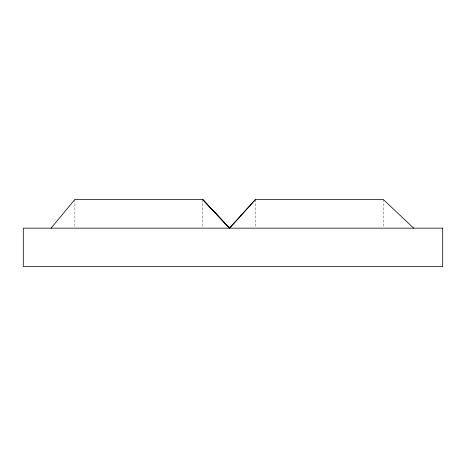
<?xml version="1.0" encoding="UTF-8"?>
<svg xmlns="http://www.w3.org/2000/svg" width="466" height="466" viewBox="0 0 466 466"><rect width="100%" height="100%" fill="white"/><g stroke="black" fill="none" stroke-linecap="round" stroke-linejoin="round"><path stroke-width="0.35" stroke-dasharray="2.33 1.75" d="M383.273 199.465L383.273 227.443M255.508 199.465L255.508 227.443M202.652 199.465L202.652 227.443M74.886 199.465L74.886 227.443"/><path stroke-width="0.7" d="M51.079 228.159L74.886 199.465L202.652 199.465L229.517 228.101M255.508 199.465L229.569 228.159L202.652 199.465L229.464 228.159L255.508 199.465L383.273 199.465L413.692 228.159M442.7 228.159L23.3 228.159L23.3 266.535L442.7 266.535L442.7 228.159"/></g></svg>
